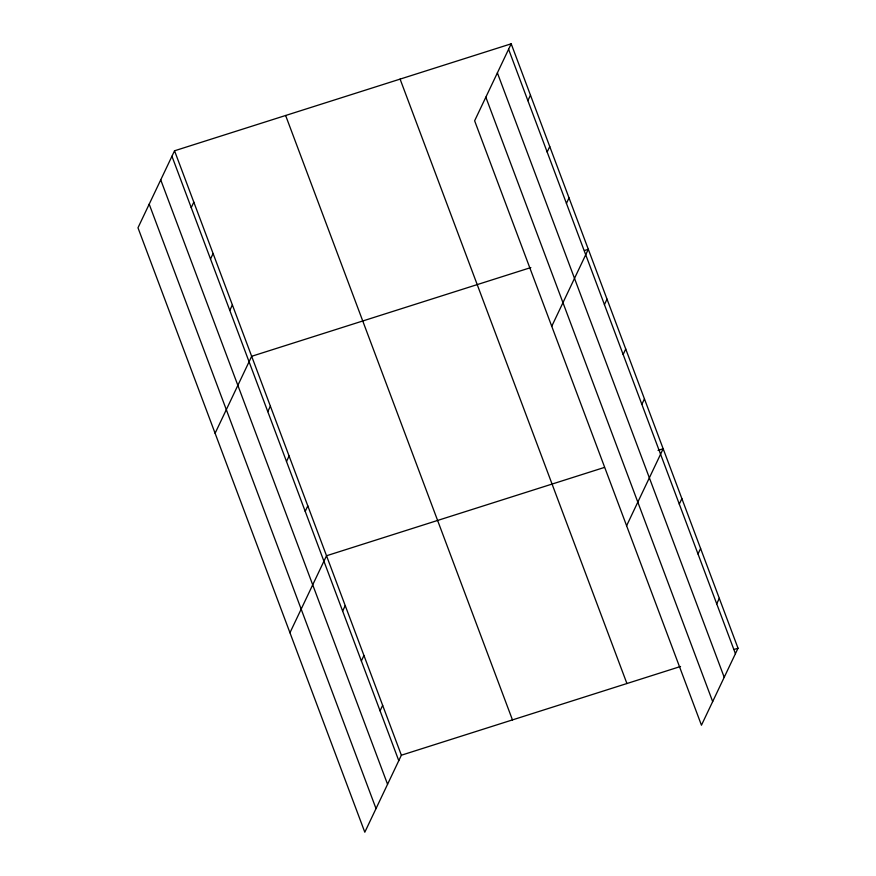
<?xml version="1.0" encoding="UTF-8"?>
<svg xmlns="http://www.w3.org/2000/svg" width="876" height="876" viewBox="0 0 876 876"><rect width="100%" height="100%" fill="white"/><g stroke="black" fill="none" stroke-linecap="round" stroke-linejoin="round"><path stroke-width="1.31" d="M174.543 150.792L137.981 227.782L364.81 832.2L401.372 755.211L174.543 150.792L511.19 43.8L738.019 648.218L701.457 725.208L474.628 120.789L511.19 43.8M191.231 207.634L193.815 202.17M210.503 259.011L213.098 253.547M229.786 310.378L232.381 304.925M215.102 433.281L251.664 356.291L530.845 267.563M267.782 411.621L270.377 406.157M286.496 461.488L289.091 456.024M305.209 511.354L307.805 505.89M527.878 100.641L530.473 95.177M289.956 632.746L326.518 555.756L604.418 467.434M547.161 152.019L549.745 146.555M342.636 611.087L345.232 605.623M566.433 203.385L569.028 197.932M361.35 660.942L363.945 655.489M551.749 326.288L588.311 249.299L584.478 250.525M380.064 710.808L382.659 705.355M604.429 304.629L607.024 299.165M623.143 354.495L625.738 349.031M641.856 404.362L644.451 398.898M626.603 525.742L663.165 448.764L658.051 450.384M679.283 504.094L681.878 498.63M697.997 553.95L700.592 548.496M716.71 603.816L719.305 598.352M401.372 755.211L680.553 666.483M734.187 649.445L738.019 648.218M508.595 49.264L735.424 653.682M497.382 72.861L724.211 677.29M485.841 97.181L712.67 701.599M400.091 79.103L626.92 683.532M285.631 115.49L512.46 719.908M171.948 156.256L398.777 760.675M160.735 179.854L387.564 784.283M149.194 204.174L376.023 808.603"/></g></svg>
